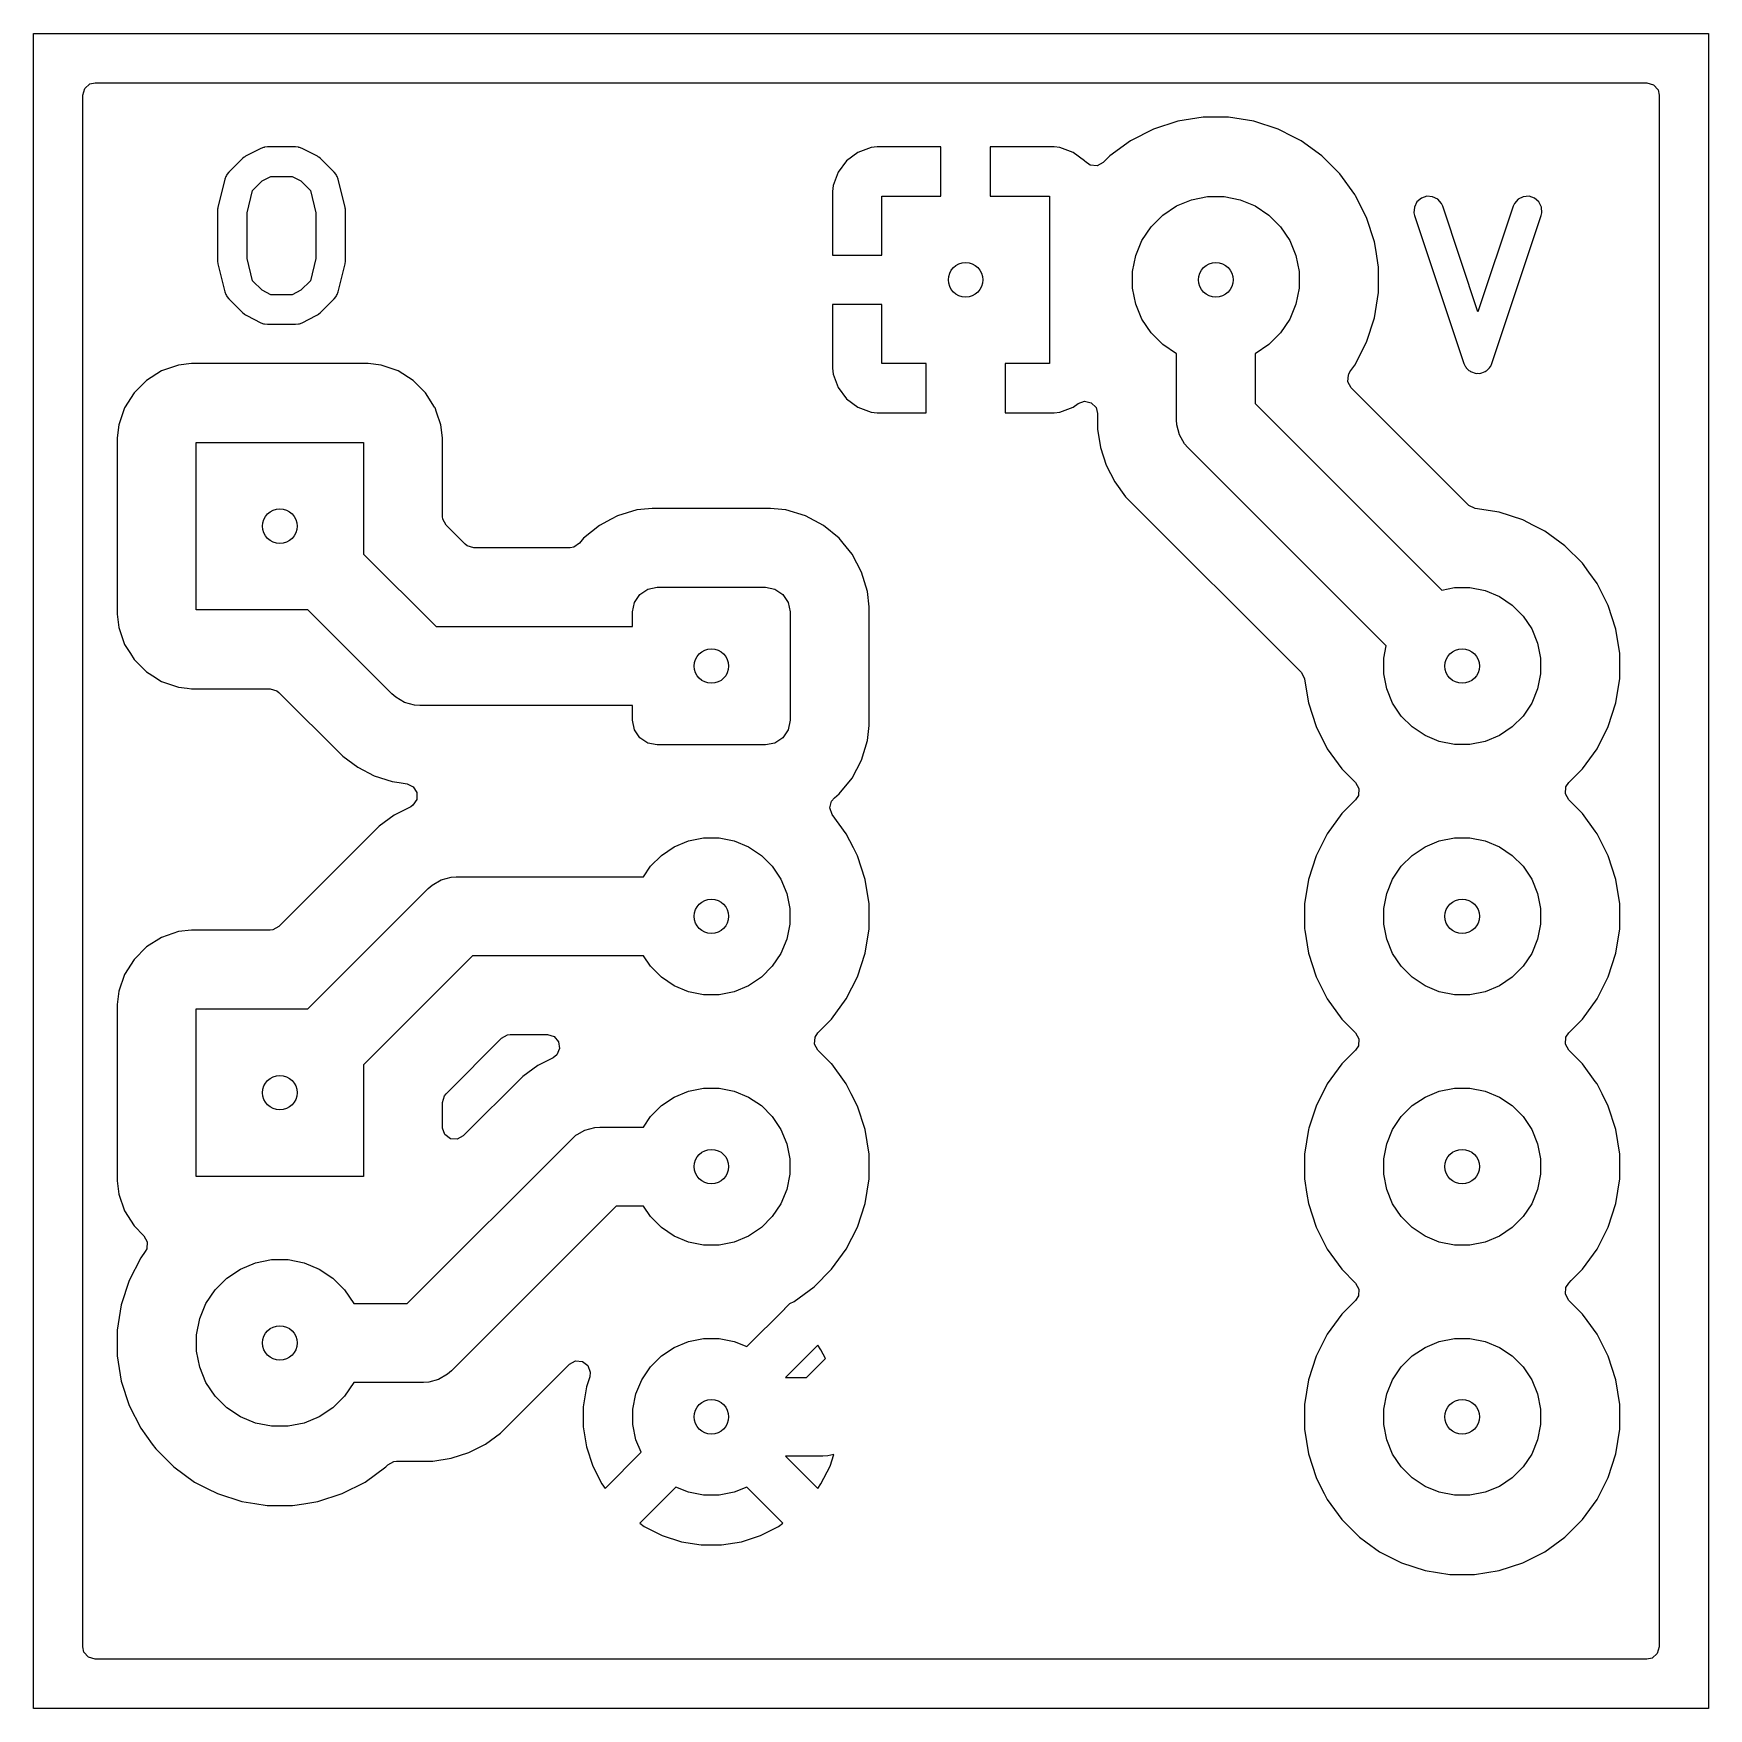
# Model space of a CAD drawing. Extents: x 121 to 138, y -90 to -73.
import ezdxf

# ---------------------------------------------------------------- set-up
doc = ezdxf.new("R2010")
doc.units = 0
doc.layers.add('BLACK', color=7, linetype='CONTINUOUS')

msp = doc.modelspace()

# ---------------------------------------------------------------- linework, layer by layer
at = {"layer": 'BLACK', "linetype": 'CONTINUOUS'}
for p, q in [((121, -73), (138, -73)), ((121, -90), (121, -73)), ((138, -73), (138, -90)), ((121.5005, -73.6245), (121.520185, -73.557461)), ((121.520185, -73.557461), (121.572989, -73.511706)), ((121.572989, -73.511706), (121.6245, -73.5005)), ((121.6245, -73.5005), (137.3755, -73.5005)), ((137.3755, -73.5005), (137.442539, -73.520185)), ((137.442539, -73.520185), (137.488294, -73.572989)), ((137.488294, -73.572989), (137.4995, -73.6245)), ((121.5005, -75.957553), (121.5005, -73.6245)), ((137.4995, -73.6245), (137.4995, -89.3755)), ((132.613506, -73.89014), (132.366423, -73.970422)), ((132.870098, -73.8495), (132.613506, -73.89014)), ((132.870103, -73.8495), (132.870098, -73.8495)), ((133.129897, -73.8495), (132.870103, -73.8495)), ((133.129902, -73.8495), (133.129897, -73.8495)), ((133.386493, -73.89014), (133.129902, -73.8495)), ((133.633576, -73.970422), (133.386493, -73.89014)), ((132.134945, -74.088368), (131.924778, -74.241062)), ((132.366423, -73.970422), (132.134945, -74.088368)), ((133.792764, -74.051534), (133.633576, -73.970422)), ((133.865051, -74.088366), (133.792764, -74.051534)), ((133.865053, -74.088367), (133.865051, -74.088366)), ((133.865054, -74.088368), (133.865053, -74.088367)), ((134.075225, -74.241066), (133.865054, -74.088368)), ((123.125137, -74.266191), (122.98228, -74.409048)), ((123.136639, -74.25675), (123.125137, -74.266191)), ((123.139235, -74.253758), (123.136639, -74.25675)), ((123.143744, -74.250919), (123.139235, -74.253758)), ((123.147867, -74.247536), (123.143744, -74.250919)), ((123.151529, -74.246019), (123.147867, -74.247536)), ((123.164121, -74.238093), (123.151529, -74.246019)), ((123.306977, -74.166664), (123.164121, -74.238093)), ((123.334441, -74.156155), (123.306977, -74.166664)), ((123.339815, -74.155773), (123.334441, -74.156155)), ((123.344796, -74.15371), (123.339815, -74.155773)), ((123.37406, -74.150828), (123.344796, -74.15371)), ((123.659774, -74.150828), (123.37406, -74.150828)), ((123.689038, -74.15371), (123.659774, -74.150828)), ((123.694015, -74.155771), (123.689038, -74.15371)), ((123.699393, -74.156154), (123.694015, -74.155771)), ((123.726856, -74.166664), (123.699393, -74.156154)), ((123.869714, -74.238093), (123.726856, -74.166664)), ((123.882307, -74.24602), (123.869714, -74.238093)), ((123.885967, -74.247536), (123.882307, -74.24602)), ((123.890086, -74.250917), (123.885967, -74.247536)), ((123.8946, -74.253758), (123.890086, -74.250917)), ((123.897196, -74.256751), (123.8946, -74.253758)), ((123.908698, -74.266191), (123.897196, -74.256751)), ((124.051555, -74.409048), (123.908698, -74.266191)), ((129.367906, -74.206649), (129.252812, -74.292809)), ((129.367913, -74.206645), (129.367906, -74.206649)), ((129.50262, -74.156403), (129.367913, -74.206645)), ((129.502627, -74.156401), (129.50262, -74.156403)), ((129.562155, -74.15), (129.502627, -74.156401)), ((130.21, -74.15), (129.562155, -74.15)), ((130.21, -74.65), (130.21, -74.15)), ((131.357844, -74.15), (130.71, -74.15)), ((130.71, -74.15), (130.71, -74.65)), ((131.417372, -74.156401), (131.357844, -74.15)), ((131.417379, -74.156403), (131.417372, -74.156401)), ((131.552086, -74.206645), (131.417379, -74.156403)), ((131.552093, -74.206649), (131.552086, -74.206645)), ((131.667187, -74.292809), (131.552093, -74.206649)), ((131.924778, -74.241062), (131.8565, -74.30934)), ((134.075231, -74.241071), (134.075225, -74.241066)), ((134.258928, -74.424768), (134.075231, -74.241071)), ((122.952718, -74.451043), (122.942825, -74.478734)), ((122.959357, -74.442082), (122.952718, -74.451043)), ((122.963625, -74.431779), (122.959357, -74.442082)), ((122.98228, -74.409048), (122.963625, -74.431779)), ((123.320057, -74.495534), (123.40947, -74.450828)), ((123.40947, -74.450828), (123.624364, -74.450828)), ((123.624364, -74.450828), (123.713778, -74.495535)), ((124.07021, -74.431778), (124.051555, -74.409048)), ((124.074478, -74.442083), (124.07021, -74.431778)), ((124.081117, -74.451043), (124.074478, -74.442083)), ((124.09101, -74.478734), (124.081117, -74.451043)), ((129.166645, -74.407913), (129.116403, -74.54262)), ((129.166649, -74.407906), (129.166645, -74.407913)), ((129.252809, -74.292812), (129.166649, -74.407906)), ((129.252812, -74.292809), (129.252809, -74.292812)), ((131.669551, -74.295967), (131.667187, -74.292809)), ((131.669551, -74.295968), (131.669551, -74.295967)), ((131.672713, -74.298335), (131.669551, -74.295968)), ((131.67346, -74.299082), (131.672713, -74.298335)), ((131.673567, -74.298974), (131.67346, -74.299082)), ((131.725485, -74.337839), (131.673567, -74.298974)), ((131.795176, -74.342824), (131.725485, -74.337839)), ((131.8565, -74.30934), (131.795176, -74.342824)), ((134.258933, -74.424774), (134.258928, -74.424768)), ((134.411632, -74.634945), (134.258933, -74.424774)), ((122.942825, -74.478734), (122.871396, -74.764447)), ((123.166917, -74.819293), (123.22379, -74.591801)), ((123.22379, -74.591801), (123.320057, -74.495534)), ((123.713778, -74.495535), (123.810044, -74.591801)), ((123.810044, -74.591801), (123.866917, -74.819291)), ((124.162438, -74.764448), (124.09101, -74.478734)), ((129.116401, -74.542627), (129.11, -74.602155)), ((129.11, -74.602155), (129.11, -75.25)), ((129.116403, -74.54262), (129.116401, -74.542627)), ((122.867419, -74.795724), (122.866917, -74.800828)), ((122.868713, -74.782585), (122.867094, -74.793537)), ((122.867094, -74.793537), (122.867419, -74.795724)), ((122.869799, -74.771564), (122.868713, -74.782585)), ((122.870645, -74.769519), (122.869799, -74.771564)), ((122.871396, -74.764447), (122.870645, -74.769519)), ((124.163187, -74.769519), (124.162438, -74.764448)), ((124.164035, -74.771564), (124.163187, -74.769519)), ((124.16512, -74.782586), (124.164035, -74.771564)), ((124.16674, -74.793537), (124.16512, -74.782586)), ((124.166414, -74.795724), (124.16674, -74.793537)), ((124.166917, -74.800828), (124.166414, -74.795724)), ((129.61, -75.25), (129.61, -74.65)), ((129.61, -74.65), (130.21, -74.65)), ((130.71, -74.65), (131.31, -74.65)), ((131.31, -74.65), (131.31, -76.35)), ((132.460766, -74.842941), (132.599313, -74.750367)), ((132.599313, -74.750367), (132.753258, -74.686601)), ((132.753258, -74.686601), (132.916685, -74.654093)), ((132.916685, -74.654093), (133.083315, -74.654093)), ((133.083315, -74.654093), (133.246742, -74.686601)), ((133.246742, -74.686601), (133.400687, -74.750367)), ((133.400687, -74.750367), (133.539234, -74.842941)), ((134.418812, -74.649036), (134.411632, -74.634945)), ((134.529577, -74.866423), (134.418812, -74.649036)), ((135.015101, -74.761208), (135.010952, -74.819589)), ((135.041275, -74.708861), (135.015101, -74.761208)), ((135.085489, -74.670514), (135.041275, -74.708861)), ((135.141013, -74.652006), (135.085489, -74.670514)), ((135.199394, -74.656155), (135.141013, -74.652006)), ((135.251741, -74.682329), (135.199394, -74.656155)), ((135.290088, -74.726543), (135.251741, -74.682329)), ((135.302076, -74.753394), (135.290088, -74.726543)), ((135.659774, -75.826486), (135.302076, -74.753394)), ((136.017472, -74.753394), (135.659774, -75.826486)), ((136.02946, -74.726543), (136.017472, -74.753394)), ((136.067807, -74.682328), (136.02946, -74.726543)), ((136.120155, -74.656155), (136.067807, -74.682328)), ((136.178535, -74.652005), (136.120155, -74.656155)), ((136.234059, -74.670514), (136.178535, -74.652005)), ((136.278273, -74.708861), (136.234059, -74.670514)), ((136.304447, -74.761208), (136.278273, -74.708861)), ((136.308597, -74.819588), (136.304447, -74.761208)), ((122.866917, -74.800828), (122.866917, -75.300828)), ((123.166917, -75.282362), (123.166917, -74.819293)), ((123.866917, -74.819291), (123.866917, -75.282364)), ((124.166917, -75.300828), (124.166917, -74.800828)), ((132.250367, -75.099313), (132.342941, -74.960766)), ((132.342941, -74.960766), (132.460766, -74.842941)), ((133.539234, -74.842941), (133.657059, -74.960766)), ((133.657059, -74.960766), (133.749633, -75.099313)), ((134.529577, -74.866425), (134.529577, -74.866423)), ((134.529579, -74.866428), (134.529577, -74.866425)), ((134.60986, -75.113507), (134.529579, -74.866428)), ((135.010952, -74.819589), (135.017472, -74.848262)), ((135.017472, -74.848262), (135.517472, -76.348262)), ((135.802076, -76.348262), (136.302077, -74.848262)), ((136.302077, -74.848262), (136.308597, -74.819588)), ((132.186601, -75.253258), (132.250367, -75.099313)), ((133.749633, -75.099313), (133.813399, -75.253258)), ((134.622449, -75.192993), (134.60986, -75.113507)), ((122.866917, -75.300828), (122.867419, -75.305931)), ((122.867419, -75.305931), (122.867094, -75.308119)), ((122.867094, -75.308119), (122.868713, -75.31907)), ((123.22379, -75.509854), (123.166917, -75.282362)), ((123.866917, -75.282364), (123.810044, -75.509854)), ((124.16512, -75.319069), (124.16674, -75.308119)), ((124.166414, -75.305931), (124.166917, -75.300828)), ((124.16674, -75.308119), (124.166414, -75.305931)), ((129.11, -75.25), (129.61, -75.25)), ((132.154093, -75.416685), (132.186601, -75.253258)), ((133.813399, -75.253258), (133.845907, -75.416685)), ((134.6505, -75.370097), (134.622449, -75.192993)), ((122.868713, -75.31907), (122.869799, -75.330092)), ((122.869799, -75.330092), (122.870645, -75.332136)), ((122.870645, -75.332136), (122.871396, -75.337209)), ((122.871396, -75.337209), (122.942825, -75.622922)), ((124.09101, -75.622922), (124.162438, -75.337208)), ((124.162438, -75.337208), (124.163187, -75.332136)), ((124.163187, -75.332136), (124.164035, -75.330092)), ((124.164035, -75.330092), (124.16512, -75.319069)), ((132.154093, -75.583315), (132.154093, -75.416685)), ((133.845907, -75.416685), (133.845907, -75.583315)), ((134.6505, -75.629902), (134.6505, -75.370097)), ((122.942825, -75.622922), (122.952718, -75.650613)), ((123.320057, -75.606121), (123.22379, -75.509854)), ((123.40947, -75.650828), (123.320057, -75.606121)), ((123.713778, -75.606121), (123.624365, -75.650828)), ((123.810044, -75.509854), (123.713778, -75.606121)), ((124.081117, -75.650613), (124.09101, -75.622922)), ((132.186601, -75.746742), (132.154093, -75.583315)), ((133.845907, -75.583315), (133.813399, -75.746742)), ((134.640507, -75.692993), (134.6505, -75.629902)), ((122.952718, -75.650613), (122.959357, -75.659573)), ((122.959357, -75.659573), (122.963625, -75.669877)), ((122.963625, -75.669877), (122.98228, -75.692608)), ((122.98228, -75.692608), (123.125137, -75.835466)), ((123.624365, -75.650828), (123.40947, -75.650828)), ((123.908698, -75.835466), (124.051555, -75.692608)), ((124.051555, -75.692608), (124.07021, -75.669877)), ((124.07021, -75.669877), (124.074477, -75.659573)), ((124.074477, -75.659573), (124.081117, -75.650613)), ((129.11, -75.75), (129.11, -76.397844)), ((129.61, -75.75), (129.11, -75.75)), ((129.61, -76.35), (129.61, -75.75)), ((132.250367, -75.900687), (132.186601, -75.746742)), ((133.813399, -75.746742), (133.749633, -75.900687)), ((134.60986, -75.886493), (134.640507, -75.692993)), ((121.5005, -77.105039), (121.5005, -75.957553)), ((123.125137, -75.835466), (123.136643, -75.844909)), ((123.136643, -75.844909), (123.139236, -75.847899)), ((123.139236, -75.847899), (123.143741, -75.850735)), ((123.143741, -75.850735), (123.147867, -75.854121)), ((123.147867, -75.854121), (123.15153, -75.855638)), ((123.15153, -75.855638), (123.164121, -75.863564)), ((123.164121, -75.863564), (123.306979, -75.934992)), ((123.306979, -75.934992), (123.334442, -75.945502)), ((123.334442, -75.945502), (123.339817, -75.945883)), ((123.339817, -75.945883), (123.344796, -75.947946)), ((123.344796, -75.947946), (123.37406, -75.950828)), ((123.37406, -75.950828), (123.659774, -75.950828)), ((123.659774, -75.950828), (123.689038, -75.947946)), ((123.689038, -75.947946), (123.694016, -75.945883)), ((123.694016, -75.945883), (123.699392, -75.945502)), ((123.699392, -75.945502), (123.726855, -75.934992)), ((123.726855, -75.934992), (123.869714, -75.863564)), ((123.869714, -75.863564), (123.882304, -75.855638)), ((123.882304, -75.855638), (123.885968, -75.854121)), ((123.885968, -75.854121), (123.890093, -75.850735)), ((123.890093, -75.850735), (123.894599, -75.847899)), ((123.894599, -75.847899), (123.897192, -75.844909)), ((123.897192, -75.844909), (123.908698, -75.835466)), ((132.342941, -76.039234), (132.250367, -75.900687)), ((133.749633, -75.900687), (133.657059, -76.039234)), ((134.529579, -76.133572), (134.60986, -75.886493)), ((132.460766, -76.157059), (132.342941, -76.039234)), ((132.599313, -76.249633), (132.460766, -76.157059)), ((133.539234, -76.157059), (133.400687, -76.249633)), ((133.657059, -76.039234), (133.539234, -76.157059)), ((134.411634, -76.365051), (134.529579, -76.133572)), ((132.6, -76.249917), (132.599313, -76.249633)), ((132.6, -76.92), (132.6, -76.249917)), ((133.400687, -76.249633), (133.4, -76.249917)), ((133.4, -76.249917), (133.4, -76.754314)), ((122.300476, -76.424211), (122.147737, -76.520184)), ((122.470745, -76.364631), (122.300476, -76.424211)), ((122.47075, -76.36463), (122.470745, -76.364631)), ((122.605039, -76.3495), (122.47075, -76.36463)), ((122.605046, -76.3495), (122.605039, -76.3495)), ((124.394954, -76.3495), (122.605046, -76.3495)), ((124.39496, -76.3495), (124.394954, -76.3495)), ((124.529249, -76.36463), (124.39496, -76.3495)), ((124.529254, -76.364631), (124.529249, -76.36463)), ((124.699523, -76.424211), (124.529254, -76.364631)), ((124.852262, -76.520184), (124.699523, -76.424211)), ((129.11, -76.397844), (129.116401, -76.457372)), ((129.116401, -76.457372), (129.116403, -76.457379)), ((129.116403, -76.457379), (129.166645, -76.592086)), ((130.06, -76.35), (129.61, -76.35)), ((130.06, -76.85), (130.06, -76.35)), ((131.31, -76.35), (130.86, -76.35)), ((130.86, -76.35), (130.86, -76.85)), ((134.339914, -76.534313), (134.344898, -76.464621)), ((134.344898, -76.464621), (134.348692, -76.457553)), ((134.348692, -76.457553), (134.36076, -76.435072)), ((134.36076, -76.435072), (134.411634, -76.365051)), ((135.517472, -76.348262), (135.52946, -76.375113)), ((135.52946, -76.375113), (135.536482, -76.38321)), ((135.536482, -76.38321), (135.541275, -76.392795)), ((135.541275, -76.392795), (135.555481, -76.405116)), ((135.555481, -76.405116), (135.567807, -76.419328)), ((135.567807, -76.419328), (135.577394, -76.424121)), ((135.577394, -76.424121), (135.585489, -76.431142)), ((135.585489, -76.431142), (135.603331, -76.437089)), ((135.603331, -76.437089), (135.620155, -76.445501)), ((135.620155, -76.445501), (135.630845, -76.44626)), ((135.630845, -76.44626), (135.641013, -76.44965)), ((135.641013, -76.44965), (135.659769, -76.448317)), ((135.659769, -76.448317), (135.678535, -76.449651)), ((135.678535, -76.449651), (135.688705, -76.44626)), ((135.688705, -76.44626), (135.699394, -76.445501)), ((135.699394, -76.445501), (135.716215, -76.43709)), ((135.716215, -76.43709), (135.734059, -76.431142)), ((135.734059, -76.431142), (135.742155, -76.424119)), ((135.742155, -76.424119), (135.751741, -76.419327)), ((135.751741, -76.419327), (135.764064, -76.405118)), ((135.764064, -76.405118), (135.778273, -76.392795)), ((135.778273, -76.392795), (135.783065, -76.383209)), ((135.783065, -76.383209), (135.790088, -76.375113)), ((135.790088, -76.375113), (135.802076, -76.348262)), ((122.020184, -76.647737), (121.924211, -76.800476)), ((122.147737, -76.520184), (122.020184, -76.647737)), ((124.979815, -76.647737), (124.852262, -76.520184)), ((125.071311, -76.793352), (124.979815, -76.647737)), ((129.166645, -76.592086), (129.166649, -76.592093)), ((129.166649, -76.592093), (129.252809, -76.707187)), ((134.373399, -76.595636), (134.339914, -76.534313)), ((135.563372, -77.785609), (134.373399, -76.595636)), ((121.924211, -76.800476), (121.864631, -76.970745)), ((125.075789, -76.800478), (125.071311, -76.793352)), ((125.090877, -76.843598), (125.075789, -76.800478)), ((129.252809, -76.707187), (129.252812, -76.70719)), ((129.252812, -76.70719), (129.367906, -76.79335)), ((129.367906, -76.79335), (129.367913, -76.793354)), ((129.367913, -76.793354), (129.50262, -76.843596)), ((131.417379, -76.843596), (131.552086, -76.793354)), ((131.552086, -76.793354), (131.552089, -76.793352)), ((131.552089, -76.793352), (131.601188, -76.756597)), ((131.601188, -76.756597), (131.666652, -76.732179)), ((131.666652, -76.732179), (131.734925, -76.74703)), ((131.734925, -76.74703), (131.784331, -76.796435)), ((131.784331, -76.796435), (131.7995, -76.855863)), ((133.4, -76.754314), (135.294764, -78.649078)), ((121.86463, -76.97075), (121.8495, -77.105039)), ((121.864631, -76.970745), (121.86463, -76.97075)), ((125.135368, -76.970745), (125.090877, -76.843598)), ((125.135369, -76.97075), (125.135368, -76.970745)), ((125.150499, -77.105039), (125.135369, -76.97075)), ((129.50262, -76.843596), (129.502627, -76.843598)), ((129.502627, -76.843598), (129.562155, -76.849999)), ((129.562155, -76.849999), (129.562172, -76.85)), ((129.562172, -76.85), (130.06, -76.85)), ((130.86, -76.85), (131.357828, -76.85)), ((131.357828, -76.85), (131.357844, -76.849999)), ((131.357844, -76.849999), (131.417372, -76.843598)), ((131.417372, -76.843598), (131.417379, -76.843596)), ((131.7995, -76.855863), (131.7995, -77.014486)), ((132.603422, -76.97221), (132.6, -76.92)), ((132.630448, -77.073074), (132.603422, -76.97221)), ((121.5005, -89.3755), (121.5005, -77.105039)), ((121.8495, -77.105039), (121.8495, -78.89496)), ((122.65, -78.85), (122.65, -77.15)), ((122.65, -77.15), (124.35, -77.15)), ((124.35, -77.15), (124.35, -78.284314)), ((125.1505, -77.105043), (125.150499, -77.105039)), ((125.1505, -77.901374), (125.1505, -77.105043)), ((131.7995, -77.014486), (131.829059, -77.201118)), ((132.682659, -77.163505), (132.630448, -77.073074)), ((132.717157, -77.202843), (132.682659, -77.163505)), ((131.829059, -77.201118), (131.887454, -77.380836)), ((134.729078, -79.214764), (132.717157, -77.202843)), ((131.887454, -77.380836), (131.97324, -77.549199)), ((131.97324, -77.549199), (132.08431, -77.702074)), ((127.124067, -77.834699), (126.926043, -77.894769)), ((127.240298, -77.823251), (127.124067, -77.834699)), ((127.278392, -77.8195), (127.240298, -77.823251)), ((128.481608, -77.8195), (127.278392, -77.8195)), ((128.516805, -77.822966), (128.481608, -77.8195)), ((128.635934, -77.834699), (128.516805, -77.822966)), ((128.635934, -77.8347), (128.635932, -77.834699)), ((128.635932, -77.834699), (128.635934, -77.834699)), ((128.833954, -77.894768), (128.635934, -77.8347)), ((132.08431, -77.702074), (132.084311, -77.702075)), ((132.084311, -77.702075), (132.084312, -77.702076)), ((132.084312, -77.702076), (133.865609, -79.483373)), ((135.56852, -77.790472), (135.563372, -77.785609)), ((135.631655, -77.820401), (135.56852, -77.790472)), ((135.874785, -77.858909), (135.631655, -77.820401)), ((136.114383, -77.93676), (135.874785, -77.858909)), ((125.153334, -77.927732), (125.1505, -77.901374)), ((125.186819, -77.989055), (125.153334, -77.927732)), ((125.380945, -78.183181), (125.186819, -77.989055)), ((126.743547, -77.992317), (126.583589, -78.123589)), ((126.743548, -77.992316), (126.743547, -77.992317)), ((126.74355, -77.992315), (126.743548, -77.992316)), ((126.864375, -77.927732), (126.74355, -77.992315)), ((126.926043, -77.894769), (126.864375, -77.927732)), ((129.01645, -77.992315), (128.833954, -77.894768)), ((129.016453, -77.992317), (129.01645, -77.992315)), ((129.17641, -78.123589), (129.016452, -77.992317)), ((129.016452, -77.992317), (129.016453, -77.992317)), ((136.223418, -77.992317), (136.114383, -77.93676)), ((136.338845, -78.05113), (136.223418, -77.992317)), ((125.401587, -78.199815), (125.380945, -78.183181)), ((125.468626, -78.2195), (125.401587, -78.199815)), ((126.542085, -78.174164), (126.484339, -78.213499)), ((126.583589, -78.123589), (126.542085, -78.174164)), ((129.217915, -78.174164), (129.17641, -78.123589)), ((129.307685, -78.28355), (129.217915, -78.174164)), ((136.338847, -78.051131), (136.338845, -78.05113)), ((136.338848, -78.051132), (136.338847, -78.051131)), ((136.542649, -78.199201), (136.338848, -78.051132)), ((136.542654, -78.199205), (136.542649, -78.199201)), ((136.720794, -78.377345), (136.542654, -78.199205)), ((124.35, -78.284314), (125.085686, -79.02)), ((126.446231, -78.2195), (125.468626, -78.2195)), ((126.484339, -78.213499), (126.446231, -78.2195)), ((129.405232, -78.466046), (129.307685, -78.28355)), ((129.4653, -78.664066), (129.405232, -78.466046)), ((136.720798, -78.37735), (136.720794, -78.377345)), ((136.785239, -78.466046), (136.720798, -78.37735)), ((136.86887, -78.581155), (136.785239, -78.466046)), ((127.09903, -78.774329), (127.153223, -78.693223)), ((127.153223, -78.693223), (127.234329, -78.63903)), ((127.234329, -78.63903), (127.33, -78.62)), ((127.33, -78.62), (128.43, -78.62)), ((128.43, -78.62), (128.525671, -78.63903)), ((128.525671, -78.63903), (128.606777, -78.693223)), ((128.606777, -78.693223), (128.66097, -78.774329)), ((129.4805, -78.818392), (129.4653, -78.664066)), ((135.294764, -78.649078), (135.421586, -78.623852)), ((135.421586, -78.623852), (135.578414, -78.623852)), ((135.578414, -78.623852), (135.732228, -78.654448)), ((135.732228, -78.654448), (135.877117, -78.714463)), ((136.941747, -78.724184), (136.86887, -78.581155)), ((123.784314, -78.85), (122.65, -78.85)), ((124.637157, -79.702843), (123.784314, -78.85)), ((127.08, -78.87), (127.09903, -78.774329)), ((127.08, -79.02), (127.08, -78.87)), ((128.66097, -78.774329), (128.68, -78.87)), ((128.68, -78.87), (128.68, -79.97)), ((129.4805, -80.021608), (129.4805, -78.818392)), ((135.877117, -78.714463), (136.007515, -78.801592)), ((136.007515, -78.801592), (136.118408, -78.912485)), ((136.983239, -78.805616), (136.941747, -78.724184)), ((136.983239, -78.805618), (136.983239, -78.805616)), ((136.983241, -78.805621), (136.983239, -78.805618)), ((137.06109, -79.045215), (136.983241, -78.805621)), ((121.8495, -78.89496), (121.86463, -79.029249)), ((121.86463, -79.029249), (121.864631, -79.029254)), ((121.864631, -79.029254), (121.924211, -79.199523)), ((125.085686, -79.02), (127.08, -79.02)), ((136.118408, -78.912485), (136.205537, -79.042883)), ((136.205537, -79.042883), (136.265552, -79.187772)), ((137.1005, -79.294038), (137.06109, -79.045215)), ((121.924211, -79.199523), (121.983599, -79.294038)), ((134.703852, -79.341586), (134.729078, -79.214764)), ((136.265552, -79.187772), (136.296148, -79.341586)), ((121.983599, -79.294038), (122.020184, -79.352262)), ((122.020184, -79.352262), (122.147738, -79.479816)), ((134.703852, -79.498414), (134.703852, -79.341586)), ((136.296148, -79.341586), (136.296148, -79.498414)), ((137.1005, -79.545962), (137.1005, -79.294038)), ((122.147738, -79.479816), (122.23808, -79.536582)), ((122.23808, -79.536582), (122.26207, -79.551656)), ((122.26207, -79.551656), (122.300478, -79.575789)), ((133.865609, -79.483373), (133.899094, -79.544696)), ((133.899094, -79.544696), (133.900401, -79.551656)), ((133.900401, -79.551656), (133.938909, -79.794785)), ((134.734448, -79.652228), (134.703852, -79.498414)), ((136.296148, -79.498414), (136.265552, -79.652228)), ((137.06109, -79.794785), (137.1005, -79.545962)), ((122.300478, -79.575789), (122.470745, -79.635368)), ((122.470745, -79.635368), (122.47075, -79.635369)), ((122.47075, -79.635369), (122.561246, -79.645565)), ((122.561246, -79.645565), (122.60504, -79.650499)), ((122.60504, -79.650499), (122.605043, -79.6505)), ((122.605043, -79.6505), (122.605046, -79.6505)), ((122.605046, -79.6505), (123.401374, -79.6505)), ((123.401374, -79.6505), (123.468413, -79.670185)), ((123.468413, -79.670185), (123.489055, -79.686819)), ((123.489055, -79.686819), (124.137926, -80.33569)), ((124.676495, -79.737341), (124.637157, -79.702843)), ((134.794463, -79.797117), (134.734448, -79.652228)), ((136.265552, -79.652228), (136.205537, -79.797117)), ((124.766927, -79.789552), (124.676495, -79.737341)), ((124.86779, -79.816578), (124.766927, -79.789552)), ((124.92, -79.82), (124.86779, -79.816578)), ((127.08, -79.82), (124.92, -79.82)), ((127.08, -79.97), (127.08, -79.82)), ((133.938909, -79.794785), (134.01676, -80.034383)), ((134.881592, -79.927515), (134.794463, -79.797117)), ((136.205537, -79.797117), (136.118408, -79.927515)), ((136.983241, -80.034379), (137.06109, -79.794785)), ((127.09903, -80.065671), (127.08, -79.97)), ((127.153223, -80.146777), (127.09903, -80.065671)), ((128.66097, -80.065671), (128.606777, -80.146777)), ((128.68, -79.97), (128.66097, -80.065671)), ((129.4653, -80.175934), (129.4805, -80.021608)), ((134.01676, -80.034383), (134.131132, -80.258848)), ((134.992485, -80.038408), (134.881592, -79.927515)), ((135.122883, -80.125537), (134.992485, -80.038408)), ((136.007515, -80.038408), (135.877117, -80.125537)), ((136.118408, -79.927515), (136.007515, -80.038408)), ((136.86887, -80.258845), (136.983241, -80.034379)), ((127.234329, -80.20097), (127.153223, -80.146777)), ((127.33, -80.22), (127.234329, -80.20097)), ((128.43, -80.22), (127.33, -80.22)), ((128.525671, -80.20097), (128.43, -80.22)), ((128.606777, -80.146777), (128.525671, -80.20097)), ((129.405232, -80.373954), (129.4653, -80.175934)), ((135.267772, -80.185552), (135.122883, -80.125537)), ((135.421586, -80.216148), (135.267772, -80.185552)), ((135.578414, -80.216148), (135.421586, -80.216148)), ((135.732228, -80.185552), (135.578414, -80.216148)), ((135.877117, -80.125537), (135.732228, -80.185552)), ((124.137926, -80.33569), (124.290801, -80.44676)), ((129.307685, -80.55645), (129.405232, -80.373954)), ((134.131132, -80.258848), (134.279201, -80.462649)), ((136.720793, -80.462656), (136.86887, -80.258845)), ((124.290801, -80.44676), (124.459168, -80.532547)), ((124.459168, -80.532547), (124.638882, -80.59094)), ((129.17641, -80.71641), (129.307685, -80.55645)), ((134.279201, -80.462649), (134.279205, -80.462654)), ((134.279205, -80.462654), (134.41887, -80.602319)), ((136.58113, -80.602319), (136.650904, -80.532545)), ((136.650904, -80.532545), (136.720793, -80.462656)), ((124.638882, -80.59094), (124.710727, -80.602319)), ((124.710727, -80.602319), (124.791162, -80.615059)), ((124.791162, -80.615059), (124.854297, -80.644988)), ((124.854297, -80.644988), (124.891228, -80.7043)), ((124.891228, -80.7043), (124.89023, -80.774162)), ((129.127948, -80.756181), (129.17641, -80.71641)), ((134.41887, -80.602319), (134.452355, -80.663642)), ((134.447371, -80.733334), (134.41887, -80.777681)), ((134.452355, -80.663642), (134.447371, -80.733334)), ((136.547645, -80.716358), (136.552629, -80.646666)), ((136.58113, -80.777681), (136.547645, -80.716358)), ((136.552629, -80.646666), (136.58113, -80.602319)), ((124.828059, -80.848017), (124.6608, -80.93324)), ((124.85162, -80.832395), (124.828059, -80.848017)), ((124.89023, -80.774162), (124.85162, -80.832395)), ((129.082816, -80.859112), (129.098641, -80.791058)), ((129.106296, -80.924918), (129.082816, -80.859112)), ((129.098641, -80.791058), (129.127948, -80.756181)), ((134.279201, -80.91735), (134.131132, -81.121151)), ((134.279205, -80.917345), (134.279201, -80.91735)), ((134.41887, -80.777681), (134.279205, -80.917345)), ((136.720794, -80.917345), (136.58113, -80.777681)), ((136.720798, -80.91735), (136.720794, -80.917345)), ((136.849952, -81.095117), (136.720798, -80.91735)), ((124.507923, -81.044312), (123.489055, -82.063181)), ((124.6608, -80.93324), (124.507923, -81.044312)), ((129.24887, -81.121155), (129.106296, -80.924918)), ((127.372485, -81.341592), (127.502883, -81.254463)), ((127.502883, -81.254463), (127.647772, -81.194448)), ((127.647772, -81.194448), (127.801586, -81.163852)), ((127.801586, -81.163852), (127.958414, -81.163852)), ((127.958414, -81.163852), (128.112228, -81.194448)), ((128.112228, -81.194448), (128.257117, -81.254463)), ((128.257117, -81.254463), (128.387515, -81.341592)), ((129.321747, -81.264184), (129.24887, -81.121155)), ((134.131132, -81.121151), (134.01676, -81.345616)), ((134.992485, -81.341592), (135.122883, -81.254463)), ((135.122883, -81.254463), (135.267772, -81.194448)), ((135.267772, -81.194448), (135.421586, -81.163852)), ((135.421586, -81.163852), (135.578414, -81.163852)), ((135.578414, -81.163852), (135.732228, -81.194448)), ((135.732228, -81.194448), (135.877117, -81.254463)), ((135.877117, -81.254463), (136.007515, -81.341592)), ((136.86887, -81.121155), (136.849952, -81.095117)), ((136.941747, -81.264184), (136.86887, -81.121155)), ((127.261592, -81.452485), (127.372485, -81.341592)), ((128.387515, -81.341592), (128.498408, -81.452485)), ((129.363239, -81.345616), (129.321747, -81.264184)), ((129.363239, -81.345618), (129.363239, -81.345616)), ((129.363241, -81.345621), (129.363239, -81.345618)), ((129.44109, -81.585215), (129.363241, -81.345621)), ((134.01676, -81.345616), (133.93891, -81.585214)), ((134.881592, -81.452485), (134.992485, -81.341592)), ((136.007515, -81.341592), (136.118408, -81.452485)), ((136.983239, -81.345616), (136.941747, -81.264184)), ((136.983239, -81.345618), (136.983239, -81.345616)), ((136.983241, -81.345621), (136.983239, -81.345618)), ((137.06109, -81.585215), (136.983241, -81.345621)), ((125.046495, -81.642659), (125.136927, -81.590448)), ((125.136927, -81.590448), (125.23779, -81.563422)), ((125.23779, -81.563422), (125.29, -81.56)), ((125.29, -81.56), (127.189753, -81.56)), ((127.189753, -81.56), (127.261592, -81.452485)), ((128.498408, -81.452485), (128.585537, -81.582883)), ((128.585537, -81.582883), (128.645552, -81.727772)), ((129.4805, -81.834038), (129.44109, -81.585215)), ((133.93891, -81.585215), (133.8995, -81.834038)), ((133.93891, -81.585214), (133.93891, -81.585215)), ((134.734448, -81.727772), (134.794463, -81.582883)), ((134.794463, -81.582883), (134.881592, -81.452485)), ((136.118408, -81.452485), (136.205537, -81.582883)), ((136.205537, -81.582883), (136.265552, -81.727772)), ((137.1005, -81.834038), (137.06109, -81.585215)), ((123.784314, -82.9), (125.007157, -81.677157)), ((125.007157, -81.677157), (125.046495, -81.642659)), ((128.645552, -81.727772), (128.676148, -81.881586)), ((134.703852, -81.881586), (134.734448, -81.727772)), ((136.265552, -81.727772), (136.296148, -81.881586)), ((128.676148, -81.881586), (128.676148, -82.038414)), ((129.4805, -82.085962), (129.4805, -81.834038)), ((133.8995, -81.834038), (133.8995, -82.085962)), ((134.703852, -82.038414), (134.703852, -81.881586)), ((136.296148, -81.881586), (136.296148, -82.038414)), ((137.1005, -82.085962), (137.1005, -81.834038)), ((122.605039, -82.0995), (122.47075, -82.11463)), ((123.401374, -82.0995), (122.605039, -82.0995)), ((123.427732, -82.096666), (123.401374, -82.0995)), ((123.489055, -82.063181), (123.427732, -82.096666)), ((128.676148, -82.038414), (128.645552, -82.192228)), ((129.44109, -82.334785), (129.4805, -82.085962)), ((133.8995, -82.085962), (133.901644, -82.0995)), ((133.901644, -82.0995), (133.93891, -82.334785)), ((134.734448, -82.192228), (134.703852, -82.038414)), ((136.296148, -82.038414), (136.265552, -82.192228)), ((137.06109, -82.334785), (137.1005, -82.085962)), ((122.147737, -82.270184), (122.020184, -82.397737)), ((122.300476, -82.174211), (122.147737, -82.270184)), ((122.470745, -82.114631), (122.300476, -82.174211)), ((122.47075, -82.11463), (122.470745, -82.114631)), ((128.645552, -82.192228), (128.585537, -82.337117)), ((134.794463, -82.337117), (134.734448, -82.192228)), ((136.265552, -82.192228), (136.205537, -82.337117)), ((122.020184, -82.397737), (121.924211, -82.550476)), ((125.455686, -82.36), (124.35, -83.465686)), ((127.189753, -82.36), (125.455686, -82.36)), ((127.261592, -82.467515), (127.189753, -82.36)), ((128.585537, -82.337117), (128.498408, -82.467515)), ((129.363241, -82.574379), (129.44109, -82.334785)), ((133.93891, -82.334785), (134.01676, -82.574383)), ((134.881592, -82.467515), (134.794463, -82.337117)), ((136.205537, -82.337117), (136.118408, -82.467515)), ((136.983241, -82.574379), (137.06109, -82.334785)), ((121.924211, -82.550476), (121.864631, -82.720745)), ((127.372485, -82.578408), (127.261592, -82.467515)), ((127.502883, -82.665537), (127.372485, -82.578408)), ((128.387515, -82.578408), (128.257117, -82.665537)), ((128.498408, -82.467515), (128.387515, -82.578408)), ((129.24887, -82.798845), (129.363241, -82.574379)), ((134.01676, -82.574383), (134.131132, -82.798848)), ((134.992485, -82.578408), (134.881592, -82.467515)), ((135.122883, -82.665537), (134.992485, -82.578408)), ((136.007515, -82.578408), (135.877117, -82.665537)), ((136.118408, -82.467515), (136.007515, -82.578408)), ((136.86887, -82.798845), (136.983241, -82.574379)), ((121.86463, -82.72075), (121.8495, -82.855039)), ((121.864631, -82.720745), (121.86463, -82.72075)), ((127.647772, -82.725552), (127.502883, -82.665537)), ((127.801586, -82.756148), (127.647772, -82.725552)), ((127.958414, -82.756148), (127.801586, -82.756148)), ((128.112228, -82.725552), (127.958414, -82.756148)), ((128.257117, -82.665537), (128.112228, -82.725552)), ((135.267772, -82.725552), (135.122883, -82.665537)), ((135.421586, -82.756148), (135.267772, -82.725552)), ((135.578414, -82.756148), (135.421586, -82.756148)), ((135.732228, -82.725552), (135.578414, -82.756148)), ((135.877117, -82.665537), (135.732228, -82.725552)), ((121.8495, -82.855039), (121.8495, -84.64496)), ((122.65, -84.6), (122.65, -82.9)), ((122.65, -82.9), (123.784314, -82.9)), ((129.100793, -83.002656), (129.24887, -82.798845)), ((134.131132, -82.798848), (134.279201, -83.002649)), ((136.720793, -83.002656), (136.86887, -82.798845)), ((128.96113, -83.142319), (129.100793, -83.002656)), ((134.279201, -83.002649), (134.279205, -83.002654)), ((134.279205, -83.002654), (134.41887, -83.142319)), ((136.58113, -83.142319), (136.720793, -83.002656)), ((125.186819, -83.760945), (125.750945, -83.196819)), ((125.750945, -83.196819), (125.812268, -83.163334)), ((125.812268, -83.163334), (125.838626, -83.1605)), ((125.838626, -83.1605), (126.21672, -83.1605)), ((126.21672, -83.1605), (126.283759, -83.180185)), ((126.283759, -83.180185), (126.329514, -83.232989)), ((126.329514, -83.232989), (126.339458, -83.302147)), ((128.927645, -83.256358), (128.932629, -83.186666)), ((128.96113, -83.317681), (128.927645, -83.256358)), ((128.932629, -83.186666), (128.96113, -83.142319)), ((134.41887, -83.142319), (134.452355, -83.203642)), ((134.447371, -83.273334), (134.41887, -83.317681)), ((134.452355, -83.203642), (134.447371, -83.273334)), ((136.547645, -83.256358), (136.552629, -83.186666)), ((136.58113, -83.317681), (136.547645, -83.256358)), ((136.552629, -83.186666), (136.58113, -83.142319)), ((124.35, -83.465686), (124.35, -84.6)), ((126.273015, -83.394985), (126.11943, -83.47324)), ((126.310433, -83.365703), (126.273015, -83.394985)), ((126.339458, -83.302147), (126.310433, -83.365703)), ((129.100794, -83.457345), (128.96113, -83.317681)), ((129.100798, -83.45735), (129.100794, -83.457345)), ((129.229952, -83.635117), (129.100798, -83.45735)), ((134.279201, -83.45735), (134.131132, -83.661151)), ((134.279205, -83.457345), (134.279201, -83.45735)), ((134.41887, -83.317681), (134.279205, -83.457345)), ((136.720794, -83.457345), (136.58113, -83.317681)), ((136.720798, -83.45735), (136.720794, -83.457345)), ((136.849952, -83.635117), (136.720798, -83.45735)), ((125.966553, -83.584312), (125.362181, -84.188685)), ((126.11943, -83.47324), (125.966553, -83.584312)), ((129.24887, -83.661155), (129.229952, -83.635117)), ((136.86887, -83.661155), (136.849952, -83.635117)), ((125.1505, -83.848626), (125.170185, -83.781587)), ((125.170185, -83.781587), (125.186819, -83.760945)), ((127.372485, -83.881592), (127.502883, -83.794463)), ((127.502883, -83.794463), (127.647772, -83.734448)), ((127.647772, -83.734448), (127.801586, -83.703852)), ((127.801586, -83.703852), (127.958414, -83.703852)), ((127.958414, -83.703852), (128.112228, -83.734448)), ((128.112228, -83.734448), (128.257117, -83.794463)), ((128.257117, -83.794463), (128.387515, -83.881592)), ((129.299715, -83.760945), (129.24887, -83.661155)), ((129.363239, -83.885616), (129.299715, -83.760945)), ((134.131132, -83.661151), (134.01676, -83.885616)), ((134.992485, -83.881592), (135.122883, -83.794463)), ((135.122883, -83.794463), (135.267772, -83.734448)), ((135.267772, -83.734448), (135.421586, -83.703852)), ((135.421586, -83.703852), (135.578414, -83.703852)), ((135.578414, -83.703852), (135.732228, -83.734448)), ((135.732228, -83.734448), (135.877117, -83.794463)), ((135.877117, -83.794463), (136.007515, -83.881592)), ((136.919715, -83.760945), (136.86887, -83.661155)), ((136.983239, -83.885616), (136.919715, -83.760945)), ((125.1505, -84.101004), (125.1505, -83.848626)), ((127.261592, -83.992485), (127.372485, -83.881592)), ((128.387515, -83.881592), (128.498408, -83.992485)), ((129.363239, -83.885618), (129.363239, -83.885616)), ((129.363241, -83.885621), (129.363239, -83.885618)), ((129.44109, -84.125215), (129.363241, -83.885621)), ((134.01676, -83.885616), (133.943902, -84.10985)), ((134.881592, -83.992485), (134.992485, -83.881592)), ((136.007515, -83.881592), (136.118408, -83.992485)), ((136.983239, -83.885618), (136.983239, -83.885616)), ((136.983241, -83.885621), (136.983239, -83.885618)), ((137.06109, -84.125215), (136.983241, -83.885621)), ((125.150816, -84.10985), (125.1505, -84.101004)), ((125.175233, -84.175314), (125.150816, -84.10985)), ((126.517847, -84.175314), (126.595557, -84.130448)), ((126.595557, -84.130448), (126.69642, -84.103422)), ((126.69642, -84.103422), (126.74863, -84.1)), ((126.74863, -84.1), (127.189753, -84.1)), ((127.189753, -84.1), (127.261592, -83.992485)), ((128.498408, -83.992485), (128.585537, -84.122883)), ((128.585537, -84.122883), (128.645552, -84.267772)), ((129.4805, -84.374038), (129.44109, -84.125215)), ((133.93891, -84.125215), (133.8995, -84.374038)), ((133.943902, -84.10985), (133.93891, -84.125215)), ((134.734448, -84.267772), (134.794463, -84.122883)), ((134.794463, -84.122883), (134.881592, -83.992485)), ((136.118408, -83.992485), (136.205537, -84.122883)), ((136.205537, -84.122883), (136.265552, -84.267772)), ((137.1005, -84.374038), (137.06109, -84.125215)), ((124.792944, -85.89), (126.465787, -84.217157)), ((125.231166, -84.217186), (125.175233, -84.175314)), ((125.300858, -84.22217), (125.231166, -84.217186)), ((125.362181, -84.188685), (125.300858, -84.22217)), ((126.465787, -84.217157), (126.505125, -84.182659)), ((126.505125, -84.182659), (126.517847, -84.175314)), ((128.645552, -84.267772), (128.676148, -84.421586)), ((134.703852, -84.421586), (134.734448, -84.267772)), ((136.265552, -84.267772), (136.296148, -84.421586)), ((128.676148, -84.421586), (128.676148, -84.578414)), ((129.4805, -84.625962), (129.4805, -84.374038)), ((133.8995, -84.374038), (133.8995, -84.625962)), ((134.703852, -84.578414), (134.703852, -84.421586)), ((136.296148, -84.421586), (136.296148, -84.578414)), ((137.1005, -84.625962), (137.1005, -84.374038)), ((121.8495, -84.64496), (121.86463, -84.779249)), ((124.35, -84.6), (122.65, -84.6)), ((128.676148, -84.578414), (128.645552, -84.732228)), ((129.44109, -84.874785), (129.4805, -84.625962)), ((133.8995, -84.625962), (133.923779, -84.779254)), ((134.734448, -84.732228), (134.703852, -84.578414)), ((136.296148, -84.578414), (136.265552, -84.732228)), ((137.06109, -84.874785), (137.1005, -84.625962)), ((121.86463, -84.779249), (121.864631, -84.779254)), ((121.864631, -84.779254), (121.924211, -84.949523)), ((128.645552, -84.732228), (128.585537, -84.877117)), ((133.923779, -84.779254), (133.93891, -84.874785)), ((134.794463, -84.877117), (134.734448, -84.732228)), ((136.265552, -84.732228), (136.205537, -84.877117)), ((121.924211, -84.949523), (122.020184, -85.102262)), ((126.914316, -84.9), (125.241473, -86.572843)), ((127.189753, -84.9), (126.914316, -84.9)), ((127.261592, -85.007515), (127.189753, -84.9)), ((128.585537, -84.877117), (128.498408, -85.007515)), ((129.363241, -85.114379), (129.44109, -84.874785)), ((133.93891, -84.874785), (134.01676, -85.114383)), ((134.881592, -85.007515), (134.794463, -84.877117)), ((136.205537, -84.877117), (136.118408, -85.007515)), ((136.983241, -85.114379), (137.06109, -84.874785)), ((122.020184, -85.102262), (122.120576, -85.202654)), ((127.372485, -85.118408), (127.261592, -85.007515)), ((127.502883, -85.205537), (127.372485, -85.118408)), ((128.387515, -85.118408), (128.257117, -85.205537)), ((128.498408, -85.007515), (128.387515, -85.118408)), ((129.24887, -85.338845), (129.363241, -85.114379)), ((134.01676, -85.114383), (134.131132, -85.338848)), ((134.992485, -85.118408), (134.881592, -85.007515)), ((135.122883, -85.205537), (134.992485, -85.118408)), ((136.007515, -85.118408), (135.877117, -85.205537)), ((136.118408, -85.007515), (136.007515, -85.118408)), ((136.86887, -85.338845), (136.983241, -85.114379)), ((122.120576, -85.202654), (122.154061, -85.263977)), ((122.149077, -85.333669), (122.133214, -85.363219)), ((122.154061, -85.263977), (122.149077, -85.333669)), ((127.647772, -85.265552), (127.502883, -85.205537)), ((127.801586, -85.296148), (127.647772, -85.265552)), ((127.958414, -85.296148), (127.801586, -85.296148)), ((128.112228, -85.265552), (127.958414, -85.296148)), ((128.257117, -85.205537), (128.112228, -85.265552)), ((129.100793, -85.542656), (129.24887, -85.338845)), ((134.131132, -85.338848), (134.279201, -85.542649)), ((135.267772, -85.265552), (135.122883, -85.205537)), ((135.421586, -85.296148), (135.267772, -85.265552)), ((135.578414, -85.296148), (135.421586, -85.296148)), ((135.732228, -85.265552), (135.578414, -85.296148)), ((135.877117, -85.205537), (135.732228, -85.265552)), ((136.720793, -85.542656), (136.86887, -85.338845)), ((122.088367, -85.424946), (121.970422, -85.656423)), ((122.133214, -85.363219), (122.088367, -85.424946)), ((123.099313, -85.540367), (123.253258, -85.476601)), ((123.253258, -85.476601), (123.416685, -85.444093)), ((123.416685, -85.444093), (123.583315, -85.444093)), ((123.583315, -85.444093), (123.746742, -85.476601)), ((123.746742, -85.476601), (123.900687, -85.540367)), ((121.970422, -85.656423), (121.89014, -85.903506)), ((122.842941, -85.750766), (122.960766, -85.632941)), ((122.960766, -85.632941), (123.099313, -85.540367)), ((123.900687, -85.540367), (124.039234, -85.632941)), ((124.039234, -85.632941), (124.157059, -85.750766)), ((128.922656, -85.720793), (129.100793, -85.542656)), ((134.279201, -85.542649), (134.279205, -85.542654)), ((134.279205, -85.542654), (134.41887, -85.682319)), ((136.58113, -85.682319), (136.607026, -85.656423)), ((136.607026, -85.656423), (136.720793, -85.542656)), ((122.750367, -85.889313), (122.842941, -85.750766)), ((124.157059, -85.750766), (124.249633, -85.889313)), ((128.718845, -85.86887), (128.922656, -85.720793)), ((134.41887, -85.682319), (134.452355, -85.743642)), ((134.447371, -85.813334), (134.41887, -85.857681)), ((134.452355, -85.743642), (134.447371, -85.813334)), ((136.547645, -85.796358), (136.552629, -85.726666)), ((136.58113, -85.857681), (136.547645, -85.796358)), ((136.552629, -85.726666), (136.58113, -85.682319)), ((121.89014, -85.903506), (121.8495, -86.160097)), ((122.686601, -86.043258), (122.750367, -85.889313)), ((124.249633, -85.889313), (124.249918, -85.89)), ((124.249918, -85.89), (124.792944, -85.89)), ((128.239344, -86.327101), (128.624118, -85.942328)), ((128.624118, -85.942328), (128.624197, -85.941956)), ((128.624197, -85.941956), (128.673242, -85.892193)), ((128.673242, -85.892193), (128.6771, -85.890139)), ((128.6771, -85.890139), (128.718845, -85.86887)), ((134.279201, -85.99735), (134.131132, -86.201151)), ((134.279205, -85.997345), (134.279201, -85.99735)), ((134.41887, -85.857681), (134.279205, -85.997345)), ((136.720794, -85.997345), (136.58113, -85.857681)), ((136.720798, -85.99735), (136.720794, -85.997345)), ((136.767107, -86.06109), (136.720798, -85.99735)), ((121.8495, -86.160097), (121.8495, -86.419902)), ((122.654093, -86.206685), (122.686601, -86.043258)), ((136.86887, -86.201155), (136.767107, -86.06109)), ((122.654093, -86.373315), (122.654093, -86.206685)), ((127.372485, -86.421592), (127.502883, -86.334463)), ((127.502883, -86.334463), (127.647772, -86.274448)), ((127.647772, -86.274448), (127.801586, -86.243852)), ((127.801586, -86.243852), (127.958414, -86.243852)), ((127.958414, -86.243852), (128.112228, -86.274448)), ((128.112228, -86.274448), (128.239344, -86.327101)), ((128.959474, -86.314076), (128.63355, -86.64)), ((128.959474, -86.314077), (128.959474, -86.314076)), ((128.991859, -86.35865), (128.959474, -86.314077)), ((129.037486, -86.448197), (128.991859, -86.35865)), ((134.131132, -86.201151), (134.01676, -86.425616)), ((134.992485, -86.421592), (135.122883, -86.334463)), ((135.122883, -86.334463), (135.267772, -86.274448)), ((135.267772, -86.274448), (135.421586, -86.243852)), ((135.421586, -86.243852), (135.578414, -86.243852)), ((135.578414, -86.243852), (135.732228, -86.274448)), ((135.732228, -86.274448), (135.877117, -86.334463)), ((135.877117, -86.334463), (136.007515, -86.421592)), ((136.941747, -86.344184), (136.86887, -86.201155)), ((136.983239, -86.425616), (136.941747, -86.344184)), ((121.8495, -86.419902), (121.89014, -86.676493)), ((122.686601, -86.536742), (122.654093, -86.373315)), ((125.740704, -87.20569), (126.439892, -86.506501)), ((126.439892, -86.506501), (126.501214, -86.473017)), ((126.501214, -86.473017), (126.570905, -86.478001)), ((126.570905, -86.478001), (126.626839, -86.519872)), ((126.626839, -86.519872), (126.651256, -86.585337)), ((127.261592, -86.532485), (127.372485, -86.421592)), ((128.845684, -86.64), (129.037486, -86.448197)), ((134.01676, -86.425616), (133.93891, -86.665214)), ((134.881592, -86.532485), (134.992485, -86.421592)), ((136.007515, -86.421592), (136.118408, -86.532485)), ((136.983239, -86.425618), (136.983239, -86.425616)), ((136.983241, -86.425621), (136.983239, -86.425618)), ((137.06109, -86.665215), (136.983241, -86.425621)), ((121.89014, -86.676493), (121.970422, -86.923576)), ((122.750367, -86.690687), (122.686601, -86.536742)), ((122.842941, -86.829234), (122.750367, -86.690687)), ((124.249633, -86.690687), (124.157059, -86.829234)), ((124.249918, -86.69), (124.249633, -86.690687)), ((124.95863, -86.69), (124.249918, -86.69)), ((125.01084, -86.686578), (124.95863, -86.69)), ((125.111704, -86.659552), (125.01084, -86.686578)), ((125.202135, -86.607341), (125.111704, -86.659552)), ((125.241473, -86.572843), (125.202135, -86.607341)), ((126.645503, -86.632501), (126.61201, -86.735578)), ((126.651256, -86.585337), (126.645503, -86.632501)), ((127.114448, -86.807772), (127.174463, -86.662883)), ((127.174463, -86.662883), (127.261592, -86.532485)), ((128.63355, -86.64), (128.845684, -86.64)), ((133.93891, -86.665214), (133.8995, -86.914038)), ((134.734448, -86.807772), (134.794463, -86.662883)), ((134.794463, -86.662883), (134.881592, -86.532485)), ((136.118408, -86.532485), (136.205537, -86.662883)), ((136.205537, -86.662883), (136.265552, -86.807772)), ((137.1005, -86.914038), (137.06109, -86.665215)), ((122.960766, -86.947059), (122.842941, -86.829234)), ((124.157059, -86.829234), (124.039234, -86.947059)), ((126.61201, -86.735581), (126.58, -86.937682)), ((126.61201, -86.735578), (126.61201, -86.735581)), ((127.083852, -86.961586), (127.114448, -86.807772)), ((134.703852, -86.961586), (134.734448, -86.807772)), ((136.265552, -86.807772), (136.296148, -86.961586)), ((121.970422, -86.923576), (122.088368, -87.155054)), ((123.099313, -87.039633), (122.960766, -86.947059)), ((123.253258, -87.103399), (123.099313, -87.039633)), ((123.900687, -87.039633), (123.746742, -87.103399)), ((124.039234, -86.947059), (123.900687, -87.039633)), ((126.58, -86.937682), (126.58, -87.142317)), ((127.083852, -87.118414), (127.083852, -86.961586)), ((133.8995, -86.914038), (133.8995, -87.165961)), ((134.703852, -87.118414), (134.703852, -86.961586)), ((136.296148, -86.961586), (136.296148, -87.118414)), ((137.1005, -87.165962), (137.1005, -86.914038)), ((122.088368, -87.155054), (122.205854, -87.31676)), ((123.416685, -87.135907), (123.253258, -87.103399)), ((123.583315, -87.135907), (123.416685, -87.135907)), ((123.746742, -87.103399), (123.583315, -87.135907)), ((125.587829, -87.31676), (125.740704, -87.20569)), ((126.58, -87.142317), (126.612009, -87.344417)), ((127.114448, -87.272228), (127.083852, -87.118414)), ((133.8995, -87.165961), (133.93891, -87.414785)), ((134.734448, -87.272228), (134.703852, -87.118414)), ((136.296148, -87.118414), (136.265552, -87.272228)), ((137.06109, -87.414785), (137.1005, -87.165962)), ((122.205854, -87.31676), (122.241069, -87.365229)), ((122.241069, -87.365229), (122.424771, -87.548931)), ((125.419462, -87.402547), (125.587829, -87.31676)), ((126.612009, -87.344417), (126.675244, -87.539031)), ((127.167101, -87.399344), (127.114448, -87.272228)), ((134.794463, -87.417117), (134.734448, -87.272228)), ((136.265552, -87.272228), (136.205537, -87.417117)), ((122.424771, -87.548931), (122.634949, -87.701634)), ((124.365051, -87.701634), (124.575229, -87.548931)), ((124.575229, -87.548931), (124.597341, -87.526819)), ((124.597341, -87.526819), (124.658664, -87.493334)), ((124.658664, -87.493334), (124.685022, -87.4905)), ((124.685022, -87.4905), (125.053116, -87.4905)), ((125.053116, -87.4905), (125.239748, -87.46094)), ((125.239748, -87.46094), (125.419462, -87.402547)), ((126.675244, -87.539031), (126.768141, -87.72135)), ((126.800524, -87.765922), (127.167101, -87.399344)), ((129.01137, -87.44), (128.633553, -87.44)), ((128.633553, -87.44), (128.959474, -87.765921)), ((128.991859, -87.721349), (129.084755, -87.539031)), ((129.06358, -87.436578), (129.01137, -87.44)), ((129.123238, -87.420592), (129.06358, -87.436578)), ((129.084755, -87.539031), (129.123238, -87.420592)), ((133.93891, -87.414785), (134.01676, -87.654383)), ((134.881592, -87.547515), (134.794463, -87.417117)), ((134.992485, -87.658408), (134.881592, -87.547515)), ((136.118408, -87.547515), (136.007515, -87.658408)), ((136.205537, -87.417117), (136.118408, -87.547515)), ((136.983241, -87.654379), (137.06109, -87.414785)), ((122.634949, -87.701634), (122.761119, -87.765921)), ((124.133572, -87.819579), (124.365051, -87.701634)), ((134.01676, -87.654383), (134.073592, -87.765921)), ((135.122883, -87.745537), (134.992485, -87.658408)), ((136.007515, -87.658408), (135.877117, -87.745537)), ((136.86887, -87.878845), (136.983241, -87.654379)), ((122.761119, -87.765921), (122.866423, -87.819577)), ((122.866423, -87.819577), (122.866425, -87.819577)), ((122.866425, -87.819577), (122.866428, -87.819579)), ((122.866428, -87.819579), (123.113507, -87.89986)), ((123.886493, -87.89986), (124.133572, -87.819579)), ((126.768141, -87.72135), (126.768147, -87.721359)), ((126.768147, -87.721359), (126.800523, -87.765921)), ((126.800523, -87.765921), (126.800524, -87.765922)), ((127.520653, -87.752897), (127.154076, -88.119474)), ((127.647772, -87.805552), (127.520653, -87.752897)), ((127.801586, -87.836148), (127.647772, -87.805552)), ((127.958414, -87.836148), (127.801586, -87.836148)), ((128.112228, -87.805552), (127.958414, -87.836148)), ((128.239345, -87.752898), (128.112228, -87.805552)), ((128.605921, -88.119474), (128.239345, -87.752898)), ((128.959474, -87.765921), (128.991859, -87.721349)), ((134.073592, -87.765921), (134.100931, -87.819577)), ((134.100931, -87.819577), (134.131132, -87.878848)), ((134.131132, -87.878848), (134.279201, -88.082649)), ((135.267772, -87.805552), (135.122883, -87.745537)), ((135.421586, -87.836148), (135.267772, -87.805552)), ((135.578414, -87.836148), (135.421586, -87.836148)), ((135.732228, -87.805552), (135.578414, -87.836148)), ((135.877117, -87.745537), (135.732228, -87.805552)), ((136.720793, -88.082656), (136.86887, -87.878845)), ((123.113507, -87.89986), (123.245706, -87.920797)), ((123.245706, -87.920797), (123.370098, -87.9405)), ((123.370098, -87.9405), (123.370103, -87.9405)), ((123.370103, -87.9405), (123.629902, -87.9405)), ((123.629902, -87.9405), (123.743298, -87.922539)), ((123.743298, -87.922539), (123.886493, -87.89986)), ((127.154076, -88.119474), (127.19865, -88.151859)), ((127.19865, -88.151859), (127.380968, -88.244755)), ((128.379031, -88.244755), (128.561349, -88.151859)), ((128.561349, -88.151859), (128.605921, -88.119474)), ((134.279201, -88.082649), (134.279205, -88.082654)), ((134.279205, -88.082654), (134.457345, -88.260794)), ((136.542656, -88.260793), (136.720793, -88.082656)), ((127.380968, -88.244755), (127.575582, -88.30799)), ((127.575582, -88.30799), (127.777683, -88.34)), ((127.777683, -88.34), (127.982317, -88.34)), ((127.982317, -88.34), (128.184417, -88.30799)), ((128.184417, -88.30799), (128.379031, -88.244755)), ((134.457345, -88.260794), (134.45735, -88.260798)), ((134.45735, -88.260798), (134.522305, -88.30799)), ((134.522305, -88.30799), (134.661155, -88.40887)), ((136.338845, -88.40887), (136.542656, -88.260793)), ((134.661155, -88.40887), (134.804184, -88.481747)), ((134.804184, -88.481747), (134.885616, -88.523239)), ((134.885616, -88.523239), (134.885618, -88.523239)), ((134.885618, -88.523239), (134.885621, -88.523241)), ((134.885621, -88.523241), (135.125215, -88.60109)), ((135.874785, -88.60109), (136.114379, -88.523241)), ((136.114379, -88.523241), (136.338845, -88.40887)), ((135.125215, -88.60109), (135.374038, -88.6405)), ((135.374038, -88.6405), (135.374039, -88.6405)), ((135.374039, -88.6405), (135.625961, -88.6405)), ((135.625961, -88.6405), (135.625962, -88.6405)), ((135.625962, -88.6405), (135.874785, -88.60109)), ((121.511706, -89.427011), (121.5005, -89.3755)), ((137.4995, -89.3755), (137.479815, -89.442539)), ((121.557461, -89.479815), (121.511706, -89.427011)), ((121.6245, -89.4995), (121.557461, -89.479815)), ((137.3755, -89.4995), (121.6245, -89.4995)), ((137.427011, -89.488294), (137.3755, -89.4995)), ((137.479815, -89.442539), (137.427011, -89.488294)), ((138, -90), (121, -90))]:
    msp.add_line(p, q, dxfattribs=at)
at = {"layer": 'BLACK'}
for centre in [(130.46, -75.5), (133, -75.5), (123.5, -78), (127.88, -79.42), (135.5, -79.42), (127.88, -81.96), (135.5, -81.96), (123.5, -83.75), (127.88, -84.5), (135.5, -84.5), (123.5, -86.29), (127.88, -87.04), (135.5, -87.04)]:
    msp.add_circle(centre, 0.175, dxfattribs=at)
at = {"layer": 'WHITE'}
for centre in [(130.46, -75.5), (133, -75.5), (123.5, -78), (127.88, -79.42), (135.5, -79.42), (127.88, -81.96), (135.5, -81.96), (123.5, -83.75), (127.88, -84.5), (135.5, -84.5), (123.5, -86.29), (127.88, -87.04), (135.5, -87.04)]:
    msp.add_circle(centre, 0.175, dxfattribs=at)

doc.saveas('drawing.dxf')
